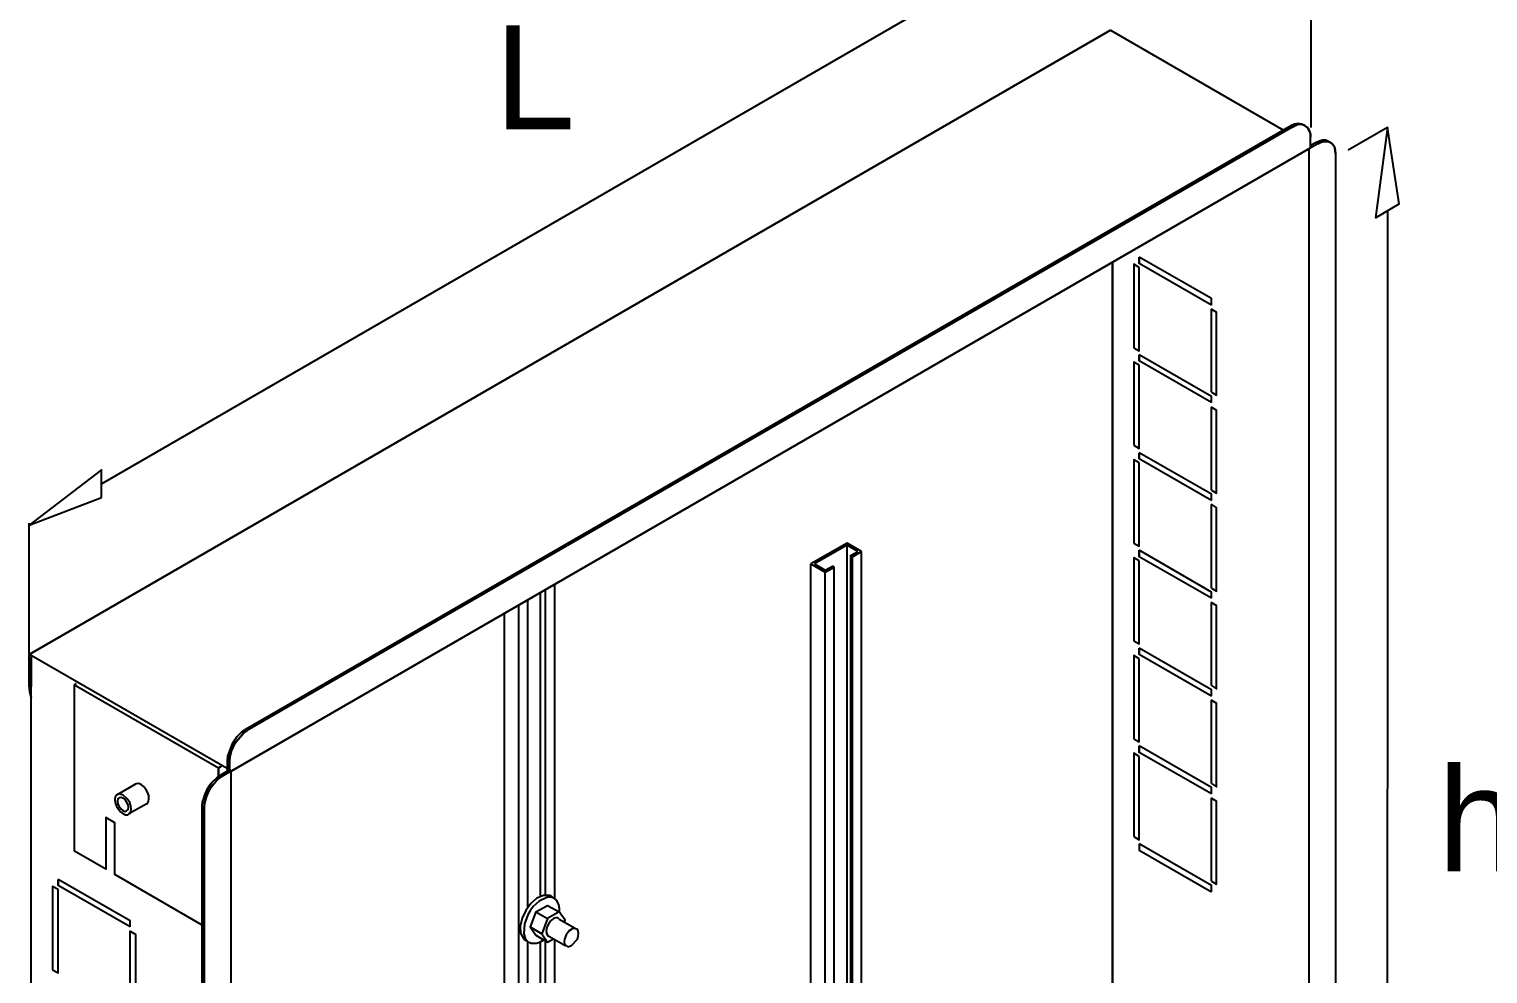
# Model space of a CAD drawing. Header units: millimetres. Extents: x 441156 to 441876, y 4514765 to 4515211.
# Drawn here: x 441492.774 to 441494.216, y 4514936.91 to 4514937.844 of the extents above; entities that cross this region are included whole.
import ezdxf

# ---------------------------------------------------------------- set-up
doc = ezdxf.new("R2010")
doc.units = ezdxf.units.MM
doc.layers.add('01_textos', color=7, linetype='Continuous')
doc.layers.add('Cassette', color=7, linetype='Continuous')
doc.styles.add('NIEVES2', font='sanss___.ttf')

msp = doc.modelspace()

# ---------------------------------------------------------------- linework, layer by layer
at = {"layer": 'Cassette', "color": 5}
for points in [[(441492.84568313, 4514937.39482955), (441493.77205711, 4514937.92973581)], [(441494.04175147, 4514937.74707578), (441494.04175147, 4514937.857643)], [(441492.84568313, 4514937.38138218), (441492.84568313, 4514937.40865045), (441492.77433739, 4514937.35374038), (441492.84568313, 4514937.38138218)], [(441492.77433739, 4514937.22711103), (441492.77433739, 4514937.35598161)]]:
    msp.add_lwpolyline(points, dxfattribs=at)
at = {"layer": 'Cassette', "color": 254}
for points in [[(441492.77433739, 4514937.19536031), (441492.77508447, 4514937.18901017), (441492.77620508, 4514937.1834071), (441492.77508447, 4514937.18901017), (441492.77433739, 4514937.19536031), (441492.77433739, 4514937.22599042), (441493.84340285, 4514937.84307502)], [(441493.84340285, 4514937.84307502), (441492.77433739, 4514937.22599042), (441492.77620508, 4514937.22486981), (441492.77620508, 4514937.1942397)], [(441493.84340285, 4514937.84307502), (441494.0144832, 4514937.74446102)], [(441494.03502779, 4514937.74931701), (441494.03241302, 4514937.75043762), (441494.02905118, 4514937.75081116), (441494.0253158, 4514937.75043762), (441494.02158042, 4514937.74856993), (441492.98837461, 4514937.15202992)], [(441494.02158042, 4514937.74856993), (441492.98837461, 4514937.15202992)], [(441494.02344811, 4514937.74744932), (441492.98986876, 4514937.1509093)], [(441494.02344811, 4514937.74744932), (441492.98986876, 4514937.1509093)], [(441494.02158042, 4514937.74856993), (441494.0253158, 4514937.75043762), (441494.02905118, 4514937.75081116), (441494.03241302, 4514937.75043762), (441494.03502779, 4514937.74931701)], [(441494.04100439, 4514937.74109918), (441494.03854225, 4514937.74654145), (441494.03418966, 4514937.74951545), (441494.02885536, 4514937.74986885), (441494.02344811, 4514937.74744932)], [(441494.02344811, 4514937.74744932), (441494.02680995, 4514937.74931701)], [(441494.04100439, 4514937.74109918), (441494.04100439, 4514937.7373638)], [(441494.04100439, 4514937.7373638), (441494.04100439, 4514937.74109918)], [(441494.11736685, 4514937.74707578), (441494.07841669, 4514937.72464101)], [(441494.10541364, 4514937.65780023), (441494.12894652, 4514937.67162113), (441494.11736685, 4514937.74707578), (441494.10541364, 4514937.65780023)], [(441492.97044479, 4514937.11094075), (441492.97231248, 4514937.10982013), (441494.04100439, 4514937.72690474), (441494.04100439, 4514937.7373638)], [(441494.04100439, 4514937.72690474), (441492.97231248, 4514937.10982013), (441492.97231248, 4514937.1202792)], [(441494.04100439, 4514937.72690474), (441492.97231248, 4514937.10982013), (441492.97231248, 4514937.11206136)], [(441492.97231248, 4514937.10982013), (441494.04100439, 4514937.72690474)], [(441494.03951024, 4514937.72578412), (441494.03951024, 4514936.57379326), (441493.84527054, 4514936.68622816)], [(441494.04847515, 4514937.73101365), (441494.03951024, 4514937.72578412)], [(441494.04847515, 4514937.73101365), (441494.03951024, 4514937.72578412)], [(441494.03951024, 4514937.72578412), (441494.03951024, 4514936.57603449)], [(441494.03951024, 4514937.72578412), (441494.03951024, 4514936.57379326), (441494.04847515, 4514936.57902279)], [(441494.04100439, 4514937.72690474), (441494.04100439, 4514937.7373638)], [(441494.04660746, 4514937.73213427), (441494.04100439, 4514937.72914596)], [(441494.04660746, 4514937.73213427), (441494.0499693, 4514937.73362842), (441494.0529576, 4514937.73437549), (441494.05594591, 4514937.73437549), (441494.05856067, 4514937.73362842)], [(441494.05856067, 4514937.73362842), (441494.05594591, 4514937.73437549), (441494.0529576, 4514937.73437549), (441494.0499693, 4514937.73362842), (441494.04660746, 4514937.73213427)], [(441494.04847515, 4514937.73101365), (441494.05183699, 4514937.7325078), (441494.05519883, 4514937.73325488), (441494.05818714, 4514937.73325488), (441494.0608019, 4514937.73213427), (441494.06304313, 4514937.73064011), (441494.06491082, 4514937.72802535), (441494.06565789, 4514937.72466351), (441494.06603143, 4514937.72092813)], [(441494.06603143, 4514937.72092813), (441494.06565789, 4514937.72466351), (441494.06491082, 4514937.72802535), (441494.06304313, 4514937.73064011), (441494.0608019, 4514937.73213427), (441494.05818714, 4514937.73325488), (441494.05519883, 4514937.73325488), (441494.05183699, 4514937.7325078), (441494.04847515, 4514937.73101365)], [(441494.06603143, 4514937.72092813), (441494.06603143, 4514936.61002643)], [(441494.06603143, 4514937.72092813), (441494.06603143, 4514936.61002643)], [(441494.11736685, 4514937.66489745), (441494.11699331, 4514936.52165141)], [(441493.84527054, 4514937.61372275), (441493.84527054, 4514936.68622816)], [(441493.84527054, 4514936.68809585), (441493.84527054, 4514937.61372275)], [(441493.84527054, 4514936.68809585), (441493.84527054, 4514937.61372275)], [(441493.87179173, 4514937.60849322), (441493.8665622, 4514937.61185507), (441493.8665622, 4514937.52930319)], [(441493.87179173, 4514937.60849322), (441493.8665622, 4514937.61185507)], [(441493.8665622, 4514937.52930319), (441493.87179173, 4514937.52631489), (441493.87179173, 4514937.60849322)], [(441493.87179173, 4514937.61895228), (441493.87179173, 4514937.61260214)], [(441493.94313746, 4514937.57151297), (441493.87179173, 4514937.61260214), (441493.87179173, 4514937.61895228)], [(441493.94313746, 4514937.57151297), (441493.94313746, 4514937.57786312), (441493.87179173, 4514937.61895228)], [(441493.94313746, 4514937.48522572), (441493.94313746, 4514937.56740406), (441493.94836699, 4514937.56441575)], [(441493.94313746, 4514937.48522572), (441493.94836699, 4514937.48223742), (441493.94836699, 4514937.56441575)], [(441493.87179173, 4514937.52220597), (441493.87179173, 4514937.51622936)], [(441493.94313746, 4514937.4751402), (441493.87179173, 4514937.51622936), (441493.87179173, 4514937.52220597)], [(441493.94313746, 4514937.4751402), (441493.94313746, 4514937.4811168), (441493.87179173, 4514937.52220597)], [(441493.87179173, 4514937.51212045), (441493.8665622, 4514937.51510875), (441493.8665622, 4514937.43293041)], [(441493.87179173, 4514937.51212045), (441493.8665622, 4514937.51510875)], [(441493.8665622, 4514937.43293041), (441493.87179173, 4514937.42956857), (441493.87179173, 4514937.51212045)], [(441493.94313746, 4514937.3884794), (441493.94313746, 4514937.47065774), (441493.94836699, 4514937.46766944)], [(441493.94313746, 4514937.3884794), (441493.94836699, 4514937.3854911), (441493.94836699, 4514937.46766944)], [(441493.87179173, 4514937.42545966), (441493.87179173, 4514937.41948305)], [(441493.94313746, 4514937.37839388), (441493.87179173, 4514937.41948305), (441493.87179173, 4514937.42545966)], [(441493.94313746, 4514937.37839388), (441493.94313746, 4514937.38437049), (441493.87179173, 4514937.42545966)], [(441493.87179173, 4514937.41537413), (441493.8665622, 4514937.41836244), (441493.8665622, 4514937.3361841)], [(441493.87179173, 4514937.41537413), (441493.8665622, 4514937.41836244)], [(441493.8665622, 4514937.3361841), (441493.87179173, 4514937.3331958), (441493.87179173, 4514937.41537413)], [(441493.94313746, 4514937.29173309), (441493.94313746, 4514937.37428496), (441493.94836699, 4514937.37092312)], [(441493.94313746, 4514937.29173309), (441493.94836699, 4514937.28874479), (441493.94836699, 4514937.37092312)], [(441493.58304693, 4514937.3361841), (441493.5471873, 4514937.31563951)], [(441493.58304693, 4514936.41018366), (441493.58304693, 4514937.3361841)], [(441493.59724137, 4514937.32796627), (441493.58304693, 4514937.3361841)], [(441493.58304693, 4514937.33394287), (441493.55092268, 4514937.31563951)], [(441493.593506, 4514937.32796627), (441493.58304693, 4514937.33394287)], [(441493.58640878, 4514937.32385735), (441493.593506, 4514937.32796627)], [(441493.58827646, 4514937.32273674), (441493.58640878, 4514937.32385735), (441493.58640878, 4514936.39785691), (441493.58827646, 4514936.39710983)], [(441493.58827646, 4514937.32273674), (441493.59724137, 4514937.32796627)], [(441493.58827646, 4514936.39710983), (441493.58827646, 4514937.32273674)], [(441493.59724137, 4514936.40196583), (441493.59724137, 4514937.32796627)], [(441493.87179173, 4514937.31862782), (441493.8665622, 4514937.32161612), (441493.8665622, 4514937.23943778)], [(441493.87179173, 4514937.31862782), (441493.8665622, 4514937.32161612)], [(441493.87179173, 4514937.32908688), (441493.87179173, 4514937.32273674)], [(441493.94313746, 4514937.28164757), (441493.87179173, 4514937.32273674), (441493.87179173, 4514937.32908688)], [(441493.94313746, 4514937.28164757), (441493.94313746, 4514937.28762417), (441493.87179173, 4514937.32908688)], [(441493.5471873, 4514936.38963908), (441493.5471873, 4514937.31563951)], [(441493.5471873, 4514937.31563951), (441493.56138174, 4514937.30742168)], [(441493.55092268, 4514937.31563951), (441493.56138174, 4514937.30928937)], [(441493.56138174, 4514937.30928937), (441493.56847896, 4514937.31339829), (441493.57034665, 4514937.31227767)], [(441493.56138174, 4514937.30742168), (441493.57034665, 4514937.31227767)], [(441493.56138174, 4514936.38142124), (441493.56138174, 4514937.30742168)], [(441493.57034665, 4514936.38665077), (441493.57034665, 4514937.31227767)], [(441493.8665622, 4514937.23943778), (441493.87179173, 4514937.23644948), (441493.87179173, 4514937.31862782)], [(441493.2939286, 4514936.98468494), (441493.2939286, 4514937.29546847)], [(441493.26740741, 4514936.97646711), (441493.26740741, 4514937.28015342)], [(441493.27973416, 4514936.98692617), (441493.27973416, 4514937.28725064)], [(441493.2849637, 4514936.98842032), (441493.2849637, 4514937.29061248)], [(441493.94313746, 4514937.19536031), (441493.94313746, 4514937.27753865), (441493.94836699, 4514937.27455035)], [(441493.24424806, 4514936.35564713), (441493.24424806, 4514937.26670605)], [(441493.2584425, 4514936.3642385), (441493.2584425, 4514937.27492388)], [(441493.94313746, 4514937.19536031), (441493.94836699, 4514937.19199847), (441493.94836699, 4514937.27455035)], [(441492.77433739, 4514937.19536031), (441492.77433739, 4514937.22599042), (441492.77620508, 4514937.22486981), (441492.77620508, 4514937.22300212)], [(441492.77620508, 4514937.22486981), (441492.77620508, 4514937.1942397)], [(441492.77620508, 4514937.22486981), (441492.77620508, 4514937.22300212)], [(441492.97418017, 4514935.95894988), (441492.97418017, 4514937.11094075), (441492.77620508, 4514937.22486981)], [(441492.77620508, 4514936.07101125), (441492.77620508, 4514937.22300212)], [(441492.77620508, 4514936.07101125), (441492.77620508, 4514937.22300212)], [(441493.87179173, 4514937.2218815), (441493.8665622, 4514937.22486981), (441493.8665622, 4514937.14269147)], [(441493.87179173, 4514937.2218815), (441493.8665622, 4514937.22486981)], [(441493.8665622, 4514937.14269147), (441493.87179173, 4514937.13970317), (441493.87179173, 4514937.2218815)], [(441493.87179173, 4514937.23234056), (441493.87179173, 4514937.22599042)], [(441493.94313746, 4514937.18490125), (441493.87179173, 4514937.22599042), (441493.87179173, 4514937.23234056)], [(441493.94313746, 4514937.18490125), (441493.94313746, 4514937.1912514), (441493.87179173, 4514937.23234056)], [(441492.85016559, 4514937.0138209), (441492.81916194, 4514937.03175072), (441492.81916194, 4514937.19610739), (441492.82065609, 4514937.197228)], [(441492.82065609, 4514937.197228), (441492.81916194, 4514937.19610739)], [(441492.81916194, 4514937.19610739), (441492.96147988, 4514937.11392905), (441492.96521526, 4514937.11617028)], [(441492.81916194, 4514937.03175072), (441492.81916194, 4514937.19610739), (441492.96147988, 4514937.11392905)], [(441493.94313746, 4514937.098614), (441493.94313746, 4514937.18079234), (441493.94836699, 4514937.17780403)], [(441493.94313746, 4514937.098614), (441493.94836699, 4514937.09525216), (441493.94836699, 4514937.17780403)], [(441492.97081833, 4514937.12550873), (441492.97565564, 4514937.13868528), (441492.9796274, 4514937.14448212), (441492.98463923, 4514937.14941515)], [(441492.98463923, 4514937.14941515), (441492.9796274, 4514937.14448212), (441492.97565564, 4514937.13868528), (441492.97081833, 4514937.12550873)], [(441492.97268602, 4514937.12438811), (441492.97420993, 4514937.13096063), (441492.97742995, 4514937.13765805), (441492.98650692, 4514937.14866808)], [(441492.98650692, 4514937.14866808), (441492.97742995, 4514937.13765805), (441492.97420993, 4514937.13096063), (441492.97268602, 4514937.12438811)], [(441492.98463923, 4514937.14941515), (441492.98837461, 4514937.15202992)], [(441492.98837461, 4514937.15202992), (441492.98463923, 4514937.14941515)], [(441492.98650692, 4514937.14866808), (441492.98986876, 4514937.1509093)], [(441492.98986876, 4514937.1509093), (441492.98650692, 4514937.14866808)], [(441493.87179173, 4514937.13559425), (441493.87179173, 4514937.12924411)], [(441493.94313746, 4514937.08815494), (441493.87179173, 4514937.12924411), (441493.87179173, 4514937.13559425)], [(441493.94313746, 4514937.08815494), (441493.94313746, 4514937.09450508), (441493.87179173, 4514937.13559425)], [(441492.97044479, 4514937.12102627), (441492.97081833, 4514937.12550873)], [(441492.97081833, 4514937.12550873), (441492.97044479, 4514937.12102627)], [(441492.97044479, 4514937.11094075), (441492.97044479, 4514937.12102627)], [(441492.97044479, 4514937.11094075), (441492.97044479, 4514937.12102627)], [(441492.97231248, 4514937.1202792), (441492.97231248, 4514937.10982013), (441492.97044479, 4514937.11094075)], [(441492.97231248, 4514937.1202792), (441492.97268602, 4514937.12438811)], [(441492.97268602, 4514937.12438811), (441492.97231248, 4514937.1202792)], [(441493.87179173, 4514937.12513519), (441493.8665622, 4514937.12849703), (441493.8665622, 4514937.04594516)], [(441493.87179173, 4514937.12513519), (441493.8665622, 4514937.12849703)], [(441493.8665622, 4514937.04594516), (441493.87179173, 4514937.04295685), (441493.87179173, 4514937.12513519)], [(441492.94579129, 4514937.0799371), (441492.95062393, 4514937.09341949), (441492.95465989, 4514937.09916176), (441492.95998573, 4514937.10421707)], [(441492.95998573, 4514937.10421707), (441492.96334757, 4514937.10683183)], [(441492.95998573, 4514937.10421707), (441492.96334757, 4514937.10683183)], [(441492.96147988, 4514937.10571122), (441492.96147988, 4514937.11392905), (441492.96334757, 4514937.11504967)], [(441492.96147988, 4514937.11392905), (441492.96147988, 4514937.10571122)], [(441492.96521526, 4514937.10571122), (441492.96147988, 4514937.10346999)], [(441492.96334757, 4514937.10683183), (441492.97044479, 4514937.11094075)], [(441492.96334757, 4514937.10683183), (441492.97044479, 4514937.11094075)], [(441492.96521526, 4514937.10571122), (441492.97418017, 4514937.11094075)], [(441492.97418017, 4514937.11094075), (441492.96521526, 4514937.10571122)], [(441492.97231248, 4514937.11206136), (441492.97231248, 4514937.10982013)], [(441492.97418017, 4514935.95894988), (441492.97418017, 4514937.11094075)], [(441492.86099819, 4514937.08740786), (441492.87967508, 4514937.09824046)], [(441492.88938707, 4514937.07806941), (441492.89125476, 4514937.07881649), (441492.89237537, 4514937.08068418), (441492.89274891, 4514937.08329894), (441492.89274891, 4514937.08666079), (441492.89125476, 4514937.09002263), (441492.8897606, 4514937.09301093), (441492.88751938, 4514937.09562569), (441492.88490461, 4514937.09749338), (441492.88228985, 4514937.098614), (441492.88004862, 4514937.09824046), (441492.87818093, 4514937.09711985)], [(441492.96147988, 4514937.10346999), (441492.95256166, 4514937.0924623), (441492.94952258, 4514937.08605758), (441492.94765898, 4514937.07919003)], [(441492.85950403, 4514937.08516663), (441492.8591305, 4514937.08255187), (441492.85950403, 4514937.07956357), (441492.86062465, 4514937.07620172), (441492.86249234, 4514937.07321342), (441492.86473356, 4514937.07059866), (441492.86697479, 4514937.06873097), (441492.86958956, 4514937.06761035), (441492.87183078, 4514937.06761035), (441492.87369847, 4514937.06873097), (441492.87481909, 4514937.07059866), (441492.87519263, 4514937.07321342), (441492.87519263, 4514937.07321342)], [(441492.87369847, 4514937.07956357), (441492.87120744, 4514937.0833719), (441492.86720358, 4514937.08696429), (441492.86289856, 4514937.08825708), (441492.86101176, 4514937.08738999), (441492.85950403, 4514937.08516663)], [(441492.87257786, 4514937.07470757), (441492.87220432, 4514937.07732234), (441492.86921602, 4514937.08255187), (441492.86697479, 4514937.08404602), (441492.8651071, 4514937.0847931), (441492.86323941, 4514937.08441956), (441492.8621188, 4514937.08329894), (441492.86174526, 4514937.08105772), (441492.8621188, 4514937.07844295), (441492.86323941, 4514937.07582819), (441492.8651071, 4514937.07358696), (441492.86697479, 4514937.07171927), (441492.86921602, 4514937.07097219), (441492.87071017, 4514937.07134573), (441492.87220432, 4514937.07283988), (441492.87257786, 4514937.07470757), (441492.87257786, 4514937.07470757)], [(441492.89050768, 4514937.07844295), (441492.8729514, 4514937.06835743)], [(441492.87519263, 4514937.07321342), (441492.87481909, 4514937.07657526), (441492.87369847, 4514937.07956357)], [(441492.94541775, 4514937.07582819), (441492.94579129, 4514937.0799371)], [(441492.94541775, 4514937.07582819), (441492.94541775, 4514935.96492649)], [(441492.94541775, 4514935.96492649), (441492.94541775, 4514937.07582819)], [(441492.94765898, 4514937.07919003), (441492.94728544, 4514937.07470757)], [(441492.94765898, 4514937.07919003), (441492.94728544, 4514937.07470757)], [(441493.94313746, 4514937.00186768), (441493.94313746, 4514937.08404602), (441493.94836699, 4514937.08105772)], [(441493.94313746, 4514937.00186768), (441493.94836699, 4514936.99887938), (441493.94836699, 4514937.08105772)], [(441492.94541775, 4514936.95853729), (441492.8591305, 4514937.00859137), (441492.8591305, 4514937.05976606), (441492.85016559, 4514937.06499559), (441492.85016559, 4514937.0138209), (441492.81916194, 4514937.03175072)], [(441492.8591305, 4514937.00859137), (441492.8591305, 4514937.05976606), (441492.85016559, 4514937.06499559), (441492.85016559, 4514937.0138209)], [(441492.94728544, 4514937.07470757), (441492.94728544, 4514935.96417942)], [(441492.94728544, 4514937.07470757), (441492.94728544, 4514935.96417942)], [(441493.87179173, 4514937.03884794), (441493.87179173, 4514937.03249779), (441493.94313746, 4514936.99140862)], [(441493.87179173, 4514937.03884794), (441493.87179173, 4514937.03249779)], [(441493.94313746, 4514936.99140862), (441493.94313746, 4514936.99775877), (441493.87179173, 4514937.03884794)], [(441492.80309981, 4514937.00373537), (441492.80309981, 4514936.99775877)], [(441492.87407201, 4514936.9566696), (441492.80309981, 4514936.99775877), (441492.80309981, 4514937.00373537)], [(441492.87407201, 4514936.9566696), (441492.87407201, 4514936.9626462), (441492.80309981, 4514937.00373537)], [(441492.94541775, 4514936.95853729), (441492.8591305, 4514937.00859137)], [(441492.80309981, 4514936.99364985), (441492.79749674, 4514936.99663815), (441492.79749674, 4514936.91445982)], [(441492.80309981, 4514936.99364985), (441492.79749674, 4514936.99663815)], [(441492.79749674, 4514936.91445982), (441492.80309981, 4514936.91147151), (441492.80309981, 4514936.99364985)], [(441493.28907261, 4514936.98767324), (441493.28268249, 4514936.98793994), (441493.27628711, 4514936.98509437), (441493.27034173, 4514936.9798875), (441493.26530159, 4514936.97307025), (441493.26162195, 4514936.96539357), (441493.25975806, 4514936.9576084), (441493.26016516, 4514936.9504657), (441493.2632985, 4514936.94471639)], [(441493.27263694, 4514936.97684065), (441493.26964864, 4514936.97273173), (441493.26740741, 4514936.96862281), (441493.26416581, 4514936.95972269), (441493.26347593, 4514936.94981051), (441493.26457597, 4514936.94554189), (441493.26689964, 4514936.94230065), (441493.27064216, 4514936.94051358), (441493.27599879, 4514936.94060747), (441493.27936063, 4514936.94172808), (441493.28309601, 4514936.94396931)], [(441493.29803752, 4514936.97870833), (441493.29605084, 4514936.98283494), (441493.29323698, 4514936.98520935), (441493.28983975, 4514936.9860848), (441493.28610299, 4514936.9857145), (441493.27858612, 4514936.98224965), (441493.27263694, 4514936.97684065)], [(441493.27525171, 4514936.97161111), (441493.28683138, 4514936.97796126), (441493.29841106, 4514936.97161111)], [(441493.29168738, 4514936.98617909), (441493.28907261, 4514936.98767324)], [(441493.2987846, 4514936.97086404), (441493.2987846, 4514936.97497296), (441493.29803752, 4514936.97870833)], [(441493.27525171, 4514936.97161111), (441493.26964864, 4514936.9566696), (441493.27525171, 4514936.94845176)], [(441493.27525171, 4514936.97161111), (441493.28683138, 4514936.96488743)], [(441493.30364059, 4514936.96152559), (441493.30438767, 4514936.96339328), (441493.29841106, 4514936.97161111), (441493.28683138, 4514936.96488743), (441493.28122832, 4514936.94994592), (441493.28683138, 4514936.94172808), (441493.29280799, 4514936.94508992)], [(441493.29841106, 4514936.96451389), (441493.29691691, 4514936.96563451), (441493.29504922, 4514936.96563451), (441493.29280799, 4514936.96488743), (441493.29056676, 4514936.96301974), (441493.28832554, 4514936.96077852), (441493.28683138, 4514936.95779021), (441493.28571077, 4514936.95517545), (441493.28533723, 4514936.95218714), (441493.28608431, 4514936.94994592), (441493.28683138, 4514936.94807823), (441493.28869907, 4514936.94733115)], [(441493.29841106, 4514936.96451389), (441493.31409965, 4514936.95554898)], [(441492.87407201, 4514936.87000881), (441492.87407201, 4514936.95256068), (441492.87967508, 4514936.94919884)], [(441492.87407201, 4514936.87000881), (441492.87967508, 4514936.8670205), (441492.87967508, 4514936.94919884)], [(441493.26964864, 4514936.9566696), (441493.28122832, 4514936.94994592)], [(441493.27525171, 4514936.94845176), (441493.28683138, 4514936.94172808)], [(441493.28869907, 4514936.94733115), (441493.3047612, 4514936.9379927)], [(441493.30364059, 4514936.94471639), (441493.30326705, 4514936.94210162), (441493.30364059, 4514936.93986039), (441493.30673424, 4514936.93708921), (441493.310474, 4514936.93819815), (441493.31634088, 4514936.94471639), (441493.31708795, 4514936.94770469), (441493.31746149, 4514936.95031946), (441493.31746149, 4514936.95031946)], [(441493.31634088, 4514936.95442837), (441493.31183333, 4514936.9550663), (441493.30813705, 4514936.95279881), (441493.30536762, 4514936.9489181), (441493.30364059, 4514936.94471639)], [(441493.31746149, 4514936.95031946), (441493.31708795, 4514936.95256068), (441493.31634088, 4514936.95442837)], [(441493.2632985, 4514936.94471639), (441493.26553972, 4514936.94322223)], [(441493.26740741, 4514936.75383852), (441493.26740741, 4514936.94210162)], [(441493.27973416, 4514936.76467112), (441493.27973416, 4514936.94210162)], [(441493.2849637, 4514936.76579173), (441493.2849637, 4514936.94247516)], [(441493.2939286, 4514936.76242989), (441493.2939286, 4514936.94434285)]]:
    msp.add_lwpolyline(points, dxfattribs=at)
for centre, radius, start, end in [((441494.03077831, 4514937.73969628), 0.01040703, 7.8115497, 112.41514587), ((441492.98369745, 4514937.07397151), 0.0383247, 128.09550757, 177.22315652), ((441492.98711105, 4514937.07213107), 0.04008805, 123.10618741, 169.85570917)]:
    msp.add_arc(centre, radius, start, end, dxfattribs=at)

# ---------------------------------------------------------------- texts
at = {"layer": '01_textos', "width": 5.9438764329, "attachment_point": 1, "style": 'NIEVES2'}
for s, insert, char_height in [('L', (441493.23429617, 4514937.84783437), 0.10256116), ('h = 690 mm', (441494.16688294, 4514937.11418832), 0.102561165)]:
    msp.add_mtext(s, dxfattribs=dict(at, insert=insert, char_height=char_height))

doc.saveas('drawing.dxf')
